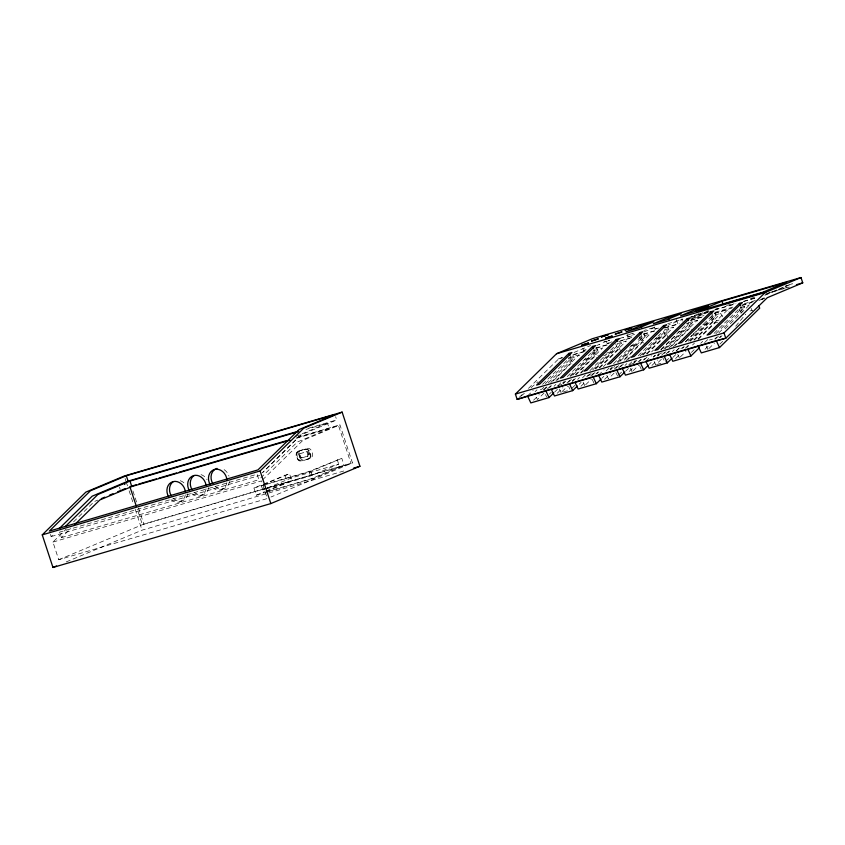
<?xml version="1.0" encoding="UTF-8"?>
<svg xmlns="http://www.w3.org/2000/svg" width="845" height="845" viewBox="0 0 845 845"><rect width="100%" height="100%" fill="white"/><g stroke="black" fill="none" stroke-linecap="round" stroke-linejoin="round"><path stroke-width="0.63" stroke-dasharray="4.22 3.17" d="M735.731 326.212L745.681 314.192M582.828 348.393L583.525 350.527L587.497 349.027M603.129 342.267L603.626 342.246M606.488 341.454L607.185 343.588L610.291 342.373M50.415 534.389L51.144 536.586L53.964 533.786M300.799 434.985L262.563 472.608L300.799 434.985L336.701 419.954L335.634 416.712M52.95 542.067L261.549 480.889L267.347 498.539L58.727 559.728L52.95 542.067L66.079 529.192M73.589 521.83L94.228 501.581L97.745 500.113M61.431 537.631L258.908 479.717L257.091 474.203L59.625 532.118L61.431 537.631L70.811 528.442M260.778 477.879L297.377 441.998L329.286 428.637L327.48 423.123L305.953 429.44M262.489 479.96L302.859 440.382L339.943 424.855L352.45 462.902L270.991 497.008M527.555 395.956L533.163 390.453M535.107 391.657L536.976 389.82M542.617 384.295L569.847 357.593L579.005 354.911L580.092 357.224M545.374 383.693L571.252 358.333L574.251 357.456L572.857 354.478M543.757 387.337L541.909 389.154L538.909 390.031M548.373 382.817L574.251 357.456M543.314 389.894L547.064 386.207M550.824 382.531L579.005 354.911M533.617 400.16L539.237 394.657M543.916 390.073L547.655 386.408M553.264 380.905L571.04 363.477L568.326 357.688M547.623 388.784L551.373 385.119M556.052 380.535L558.851 377.778M544 393.083L537.42 399.527L535.793 396.051M549.63 387.559L551.51 385.721M557.151 380.197L559.02 378.359M554.024 386.271L555.894 384.433M549.387 394.087L551.267 392.249M557.848 385.795L561.576 381.951M567.238 376.595L593.517 350.654L602.665 347.971L575.424 374.673M564.418 381.285L562.569 383.091L565.569 382.215M569.963 375.845L594.912 351.393L597.911 350.517L595.588 345.563M554.637 392.069L557.436 389.323M563.055 383.82L565.854 381.063M570.533 376.479L589.25 358.143L588.162 355.819M572.963 374.969L597.911 350.517M566.974 382.954L569.794 380.197M557.278 393.221L562.897 387.718M568.505 382.215L571.315 379.468M575.994 374.884L594.7 356.537L598.344 355.47M572.223 380.926L574.093 379.099M580.642 372.677L584.391 369.011M562.02 391.668L567.66 386.144M572.35 381.539L576.11 377.863M580.811 373.258L582.691 371.42M577.684 379.331L579.554 377.493M574.927 385.309L570.238 389.904L568.601 386.429M582.448 377.937L585.236 375.011M589.958 370.575L606.837 353.844M610.597 350.157L615.297 345.552M592.694 369.814L618.572 344.454L621.571 343.577L619.248 338.613M579.226 384.211L581.096 382.384M586.715 376.881L589.514 374.124M595.134 368.621L612.91 351.203L611.822 348.879M591.077 373.458L589.229 375.275L586.229 376.152M595.693 368.938L621.571 343.577M590.634 376.014L593.454 373.258M599.084 367.733L626.325 341.031L617.177 343.714L620.431 350.664M580.948 386.281L585.617 381.697M592.165 375.275L594.975 372.529M599.654 367.945L618.36 349.598L615.646 343.809M595.883 373.986L597.753 372.159M603.372 366.656L606.171 363.899M585.68 384.728L591.32 379.204M596.95 373.68L598.83 371.842M598.535 375.138L604.154 369.635M606.108 370.997L608.918 368.24M613.618 363.635L629.567 347.823M630.507 346.904L634.257 343.218M638.017 339.532L640.837 336.775L649.985 334.092L623.684 359.864M611.738 367.406L609.889 369.212L612.889 368.336L614.737 366.519M617.283 361.966L642.232 337.514L645.231 336.637L642.908 331.673M601.957 378.19L603.826 376.352M610.375 369.941L613.185 367.184M617.853 362.6L636.57 344.264L635.482 341.94M620.283 361.09L645.231 336.637M614.294 369.075L617.114 366.308M604.608 379.342L610.217 373.839M615.825 368.336L618.635 365.589M624.254 360.086L642.02 342.658L644.45 341.95M618.614 367.966L622.353 364.301M626.092 360.625L630.771 356.041M614.04 373.184L608.411 378.708L606.773 375.233M620.61 366.741L623.43 363.984M628.131 359.378L630.951 356.611M625.004 365.452L626.874 363.614M618.498 375.106L622.247 371.42M628.807 364.818L632.556 361.132M638.218 355.777L656.977 337.197M657.917 336.278L661.677 332.592M635.398 360.466L633.549 362.273L636.549 361.396M640.024 355.935L665.892 330.575L668.891 329.698L666.568 324.733M625.617 371.251L628.416 368.504M634.035 363.001L636.845 360.245M642.453 354.742L660.23 337.324L659.142 335M643.024 355.058L668.891 329.698M637.954 362.135L640.774 359.368M646.404 353.844L673.645 327.152L664.497 329.835L667.751 336.785M629.198 371.483L632.947 367.818M639.496 361.396L641.366 359.558M646.974 354.066L665.691 335.718L668.11 335.011M643.203 360.107L645.073 358.28M651.622 351.858L653.502 350.02M633.011 370.849L638.64 365.325M644.281 359.801L647.09 357.044M645.855 361.259L651.474 355.756M653.407 356.96L655.287 355.122M660.917 349.598L688.157 322.896L697.305 320.213L699.48 324.85M653.428 357.118L655.308 355.28M660.938 349.756L675.968 335.021M659.058 353.527L657.209 355.333L660.209 354.456L662.057 352.64M663.684 348.996L689.552 323.635L692.551 322.758L690.228 317.794M649.277 364.311L651.146 362.473M657.695 356.062L661.434 352.386M665.173 348.721L683.89 330.384L682.802 328.061M667.603 347.211L692.551 322.758M661.614 355.196L665.374 351.509M669.124 347.834L697.305 320.213M651.928 365.462L657.537 359.959M664.086 353.537L665.955 351.71M671.574 346.207L689.351 328.779L686.626 322.98M665.934 354.087L669.673 350.421M673.412 346.746L677.162 343.081M661.36 359.305L655.731 364.829L654.093 361.354M667.941 352.861L669.81 351.024M675.451 345.499L677.331 343.661M672.324 351.573L674.194 349.735M676.127 350.939L679.887 347.253M685.517 341.729L692.097 335.285M693.027 334.366L711.817 315.956L720.965 313.273L722.591 316.748M668.638 358.47L664.878 362.146L662.702 357.509M676.148 351.097L679.908 347.422M685.538 341.898L700.568 327.163M688.263 341.148L713.212 316.695L716.211 315.819L713.888 310.854M672.937 357.372L675.746 354.625M682.295 348.203L684.165 346.365M689.773 340.862L707.55 323.445L706.462 321.121M690.344 341.179L716.211 315.819M685.274 348.256L688.094 345.489M693.724 339.965L720.965 313.273M675.588 358.523L680.267 353.939M686.816 347.517L688.686 345.679M694.294 340.176L713.011 321.839L719.074 320.065M698.012 338.898L727.946 309.545L730.122 314.182M680.331 356.97L685.96 351.446M692.541 345.003L694.41 343.165M698.171 339.479L715.081 322.906L718.503 321.903M691.358 352.45L694.168 349.682M700.748 343.239L702.713 341.369M704.645 342.574L708.406 338.887M714.036 333.363L740.336 307.591L749.483 304.908M715.863 333.69L741.73 308.33L744.73 307.453L742.406 302.489M718.863 332.814L744.73 307.453M714.733 338.972L716.613 337.123M725.063 328.842L748.543 305.827M705.047 349.238L709.715 344.654M715.335 339.151L719.074 335.486M719.053 337.863L720.922 336.025M708.849 348.605L714.479 343.081M720.12 337.556L722 335.718M719.877 344.084L722.697 341.317M519.041 397.572L522.812 393.886M528.474 388.362L558.682 358.882L562.221 357.393M521.122 396.051L525.094 392.682M531.051 387.644L538.001 381.75M295.338 436.59L327.48 423.123M298.517 451.167L305.172 449.107A4.352 3.665 67.3 0 1 309.576 451.177A10.869 9.147 67.3 0 1 310.812 454.927A4.352 3.665 67.3 0 1 308.425 458.983L301.771 461.043A4.352 3.665 67.3 0 1 297.366 458.972A10.869 9.147 67.3 0 1 296.363 456.321A4.352 3.665 67.3 0 1 298.517 451.167L306.957 448.368A4.352 3.665 67.3 0 1 311.826 451.462A10.869 9.147 67.3 0 1 312.597 454.187A4.352 3.665 67.3 0 1 310.2 458.243L307.622 459.321A4.352 3.665 67.3 0 0 309.788 454.166A10.869 9.147 67.3 0 0 308.774 451.505A4.352 3.665 67.3 0 0 304.369 449.445M179.436 502.004L182.013 500.927M299.785 453.776L306.714 451.61A1.447 1.215 67.3 0 1 308.33 452.635L308.858 454.251A1.447 1.215 67.3 0 1 308.14 455.962L301.211 458.138A1.447 1.215 67.3 0 1 299.595 457.103L299.067 455.487A1.447 1.215 67.3 0 1 299.785 453.776L300.852 453.321A1.447 1.215 67.3 0 0 300.133 455.032L300.672 456.659A1.447 1.215 67.3 0 0 302.288 457.684M200.202 495.909L202.779 494.832M220.967 489.815L223.555 488.737M58.727 559.728L143.83 524.09L266.027 488.241M308.14 455.962L307.062 456.416A1.447 1.215 67.3 0 0 307.781 454.705L307.253 453.078A1.447 1.215 67.3 0 0 305.637 452.054M66.216 561.925L142.066 530.164L344.728 470.718M574.04 352.45L590.581 345.52M267.643 491.843L256.267 495.181L253.912 488.019L289.486 473.686L291.842 480.858L265.995 491.674M263.64 484.512L289.486 473.686M262.753 489.931L266.27 488.452M267.442 487.966L290.944 478.122L338.687 464.116L310.495 475.925L265.256 489.192M627.053 334.969L627.75 337.092L634.669 334.197M263.798 484.766L309.038 471.489L341.803 458.349L344.158 465.51M266.545 484.312L310.791 471.33L341.803 458.349M644.08 331.874L655.604 327.047L643.901 330.479M256.267 495.181L264.612 491.684M265.805 491.188L288.705 481.597M654.336 326.962L655.033 329.096L659.649 327.163M667.708 323.783L682.887 319.04L667.909 325.314M699.09 313.537L690.703 317.044L708.3 311.889M691.537 317.234L697.305 314.815M698.889 314.435L708.554 310.39M691.685 318.343L710.17 311.044L698.477 314.477M708.194 312.228L691.421 319.241L704.001 315.555M715.377 309.217L717.775 308.214M266.154 491.927L311.393 478.661L339.584 466.852L337.229 459.691M268.9 491.473L313.146 478.492L345.584 464.908M766.003 294.451L787.751 285.346L784.012 286.434M764.873 295.296L792.42 283.762L788.649 284.871M603.9 341.929L606.182 341.126M608.231 340.788L609.699 340.144L608.58 340.377M628.215 334.747L626.8 335.328L628.574 334.947M607.449 341.074L604.196 342.098M596.823 345.447L599.929 344.232L596.401 345.214M629.842 334.187L633.359 333.205L629.398 334.694M620.061 338.275L623.589 337.292L619.617 338.792M610.713 342.605L607.185 343.588M758.873 300.408L764.894 298.465M586.187 349.819L583.525 350.527M611.157 342.088L611.97 341.834M768.612 292.856L788.839 286.92M726.51 305.499L734.052 303.281M750.402 298.496L756.687 296.648M765.486 294.071L789.367 287.057M308.879 428.109L336.701 419.954M715.06 309.692L736.217 303.492M743.684 301.295L757.363 297.282M714.585 310.041L735.963 303.777M743.505 301.559L757.331 297.503M627.75 337.092L633.602 335.38M655.033 329.096L658.551 328.061M715.314 312.238L732.911 307.073M744.223 303.756L755.536 300.44M761.831 298.591L764.345 297.862M562.474 357.773L558.682 358.882L560.953 358.291M573.85 354.435L585.226 351.097M595.345 348.129L606.721 344.792M620.631 340.715L633.275 336.997M643.394 334.039L656.037 330.321M664.888 327.733L678.799 323.646M690.175 320.308L704.086 316.231M714.194 313.263L731.897 308.076M742.016 305.108L753.391 301.771M760.975 299.542L764.767 298.433M572.635 355.101L584.772 351.541M596.295 348.161L607.217 344.961M618.741 341.581L632.092 337.662M643.615 334.282L654.537 331.082M664.857 328.05L679.412 323.783M690.935 320.403L701.857 317.202M714.595 313.463L727.946 309.545M741.91 305.457L751.617 302.605M298.211 437.097L339.943 424.855M296.785 437.689L338.507 425.457L351.013 463.493L142.393 524.682L137.154 508.732M296.373 438.291L329.286 428.637M584.391 359.558L589.25 358.143M606.837 352.978L612.91 351.203M630.497 346.038L636.57 344.264M655.371 338.739L660.23 337.324M677.817 332.159L683.89 330.384M702.691 324.86L707.55 323.445M750.022 310.981L752.451 310.273M603.636 355.597L605.928 354.921M680.869 348.393L683.869 347.517M709.399 340.028L712.398 339.151M310.2 458.243L304.348 459.955A4.352 3.665 67.3 0 1 299.468 456.86A10.869 9.147 67.3 0 1 298.707 454.135A4.352 3.665 67.3 0 1 301.105 450.079M557.827 385.637L562.4 384.295M629.947 364.48L634.521 363.139M51.144 536.586L259.742 475.397M563.372 391.922L567.946 390.58M656.871 364.501L661.445 363.16M253.912 488.019L265.288 484.681M267.284 487.871L352.45 462.902M751.12 308.383L752.208 310.696M740.336 305.351L741.73 308.33M740.336 307.591L743.6 314.541M739.354 308.837L741.53 313.474M711.817 313.717L713.212 316.695M711.817 315.956L715.081 322.906M710.835 317.202L713.011 321.839M706.283 346.049L707.909 349.524M688.157 322.896L691.421 329.846M677.753 354.414L679.391 357.889M663.515 331.082L665.691 335.718M640.837 334.536L642.232 337.514M640.837 336.775L644.091 343.725M639.306 336.859L642.02 342.658M639.58 365.61L641.218 369.085M630.433 368.293L632.071 371.768M615.92 372.55L617.558 376.025M593.517 348.415L594.912 351.393M593.517 350.654L596.771 357.604M592.535 351.9L594.7 356.537M592.26 379.489L593.898 382.965M583.113 382.172L584.74 385.647M569.857 355.354L571.252 358.333M569.847 357.593L573.111 364.544M559.453 389.112L561.08 392.587M545.49 394.53L546.578 396.844M694.495 315.185L695.192 317.319M681.619 318.966L682.327 321.089M676.349 319.558L677.753 323.815M310.791 471.33L313.146 478.492M309.038 471.489L311.393 478.661M284.923 475.027L287.268 482.189M261.295 485.495L263.64 492.656M132.929 490.956L136.563 502.004M138.58 508.13L143.83 524.09M125.081 478.481L125.884 480.942M126.296 482.168L127.5 485.864M129.127 490.787L133.172 503.092M135.189 509.239L142.066 530.164M119.472 487.248L120.201 489.456M304.728 449.297A4.352 3.665 67.3 0 1 309.133 451.357A10.869 9.147 67.3 0 1 310.368 455.117A4.352 3.665 67.3 0 1 307.971 459.173M298.876 451.019A4.352 3.665 67.3 0 0 296.479 455.075A10.869 9.147 67.3 0 0 297.715 458.824A4.352 3.665 67.3 0 0 302.119 460.895M301.665 457.948A1.447 1.215 67.3 0 1 300.038 456.923L299.51 455.297A1.447 1.215 67.3 0 1 300.228 453.585M306.08 451.864A1.447 1.215 67.3 0 1 307.696 452.899L308.235 454.515A1.447 1.215 67.3 0 1 307.517 456.226M302.563 460.705A4.352 3.665 67.3 0 1 297.693 457.61A10.869 9.147 67.3 0 1 297.155 455.983A4.352 3.665 67.3 0 1 299.32 450.829M187.896 493.723A10.689 8.999 67.3 0 1 173.521 498.582M180.281 480.731A10.689 8.999 67.3 0 1 185.805 484.988M208.673 487.628A10.689 8.999 67.3 0 1 194.287 492.498M201.047 474.636A10.689 8.999 67.3 0 1 207.067 479.675M229.439 481.544A10.689 8.999 67.3 0 1 214.408 485.769M224.136 469.662A10.689 8.999 67.3 0 1 228.974 476.126M226.861 482.622A10.689 8.999 67.3 0 1 211.831 486.847M206.085 488.716A10.689 8.999 67.3 0 1 191.709 493.575M185.319 494.8A10.689 8.999 67.3 0 1 170.933 499.67"/><path stroke-width="1.27" d="M59.551 528.273L92.189 496.173L128.081 481.143L298.771 431.077M65.213 526.615L97.851 494.515L129.993 481.048L298.359 431.668M42.25 534.864L85.873 492.096L124.268 476.02L342.13 412.117L359.928 466.26L270.833 503.578L52.971 567.47L42.25 534.864L260.112 470.961L303.735 428.204L342.13 412.117M74.571 524.756L99.89 499.923L131.799 486.551L290.046 440.139M515.397 394.076L556.57 353.717L592.377 338.718L800.997 277.53L802.75 282.843L767.302 297.693L725.77 338.222L517.151 399.41L515.397 394.076L724.017 332.888L765.19 292.528L800.997 277.53M568.928 353.379L536.586 385.077L539.585 384.2L571.928 352.502L568.928 353.379L569.857 355.354M592.588 346.439L560.246 378.137L563.245 377.261L595.588 345.563L592.588 346.439L593.517 348.415M517.151 399.41L527.555 395.956L530.818 402.917L549.018 397.572L553.697 392.988M616.248 339.5L583.906 371.198L586.905 370.321L619.248 338.613L616.248 339.5L617.177 341.475M549.018 397.572L545.754 390.622L551.215 389.017L554.478 395.978L572.678 390.633L577.357 386.049M639.908 332.56L607.566 364.258L610.565 363.382L642.908 331.673L639.908 332.56L640.837 334.536M598.535 375.138L601.798 382.088L619.998 376.754L616.744 369.804L574.875 382.077L578.138 389.027L596.338 383.693L601.017 379.109M663.568 325.621L631.226 357.319L634.225 356.442L666.568 324.733L663.568 325.621L664.497 327.596M619.998 376.754L624.677 372.17M687.228 318.681L654.886 350.379L657.885 349.503L690.228 317.794L687.228 318.681L688.157 320.656M622.195 368.198L625.458 375.148L643.658 369.814L648.337 365.23M710.888 311.742L678.546 343.44L681.545 342.563L713.888 310.854L710.888 311.742L711.817 313.717M645.855 361.259L649.118 368.209L667.318 362.875L671.997 358.291M739.407 303.376L707.075 335.074L710.064 334.197L742.406 302.489L739.407 303.376L740.336 305.351M669.515 354.319L672.778 361.269L690.978 355.935L699.406 347.675M698.044 345.954L701.297 352.904L719.507 347.57L759.729 308.14L758.641 305.816M126.306 475.746L90.489 490.744L49.316 531.104L257.936 469.915L299.109 429.556L334.926 414.557L126.306 475.746L128.081 481.143M101.263 498.634L104.769 497.166M109.459 495.202L112.966 493.733M117.656 491.769L120.56 490.554M121.722 490.068L125.229 488.6M52.971 567.47L56.583 565.96M640.985 325.505L626.008 331.779L638.873 328.008L653.85 321.734L640.985 325.505L641.682 327.628M668.268 317.498L653.291 323.772L666.156 320.001L681.144 313.727L668.268 317.498L668.965 319.632M695.551 309.502L680.574 315.776L693.449 311.995L708.427 305.721L695.551 309.502L696.259 311.625M722.021 301.2L697.864 311.319L762.56 292.338L786.716 282.219L722.021 301.2L723.045 304.316L766.595 291.546M556.57 353.717L765.19 292.528M796.423 284.702L802.75 282.843M136.214 484.787L129.887 486.646L136.341 506.282M138.738 484.048L156.441 478.861M158.966 478.112L176.668 472.925M179.203 472.186L286.666 440.657M528.769 395.608L544.539 390.971M552.429 388.658L568.21 384.031M573.787 382.394L569.414 383.683L572.678 390.633M617.832 369.476L642.58 362.22M647.069 360.899L662.85 356.273M686.51 349.334L664.064 355.925L667.318 362.875M715.028 340.968L687.724 348.985L690.978 355.935M353.59 468.119L359.928 466.26M719.507 347.57L716.243 340.62L725.77 338.222L724.017 332.888M640.404 362.864L643.658 369.814M593.074 376.743L596.338 383.693M124.342 483.403L124.785 484.502M260.112 470.961L270.833 503.578M129.993 481.048L131.799 486.551M171.218 495.74A10.689 8.999 67.3 0 1 173.373 481.565M191.995 489.656A10.689 8.999 67.3 0 1 194.139 475.481M212.76 483.562A10.689 8.999 67.3 0 1 217.049 468.405M210.183 484.639A10.689 8.999 67.3 0 1 214.461 469.493A10.689 8.999 67.3 0 1 226.946 479.928M189.407 490.734A10.689 8.999 67.3 0 1 193.315 475.693A10.689 8.999 67.3 0 1 206.053 485.104M168.641 496.828A10.689 8.999 67.3 0 1 172.919 481.671A10.689 8.999 67.3 0 1 185.404 492.107M581.835 345.14L588.405 343.007L581.835 345.14M591.616 341.042L598.176 338.919L591.616 341.042M601.386 336.954L607.956 334.821L601.386 336.954M605.495 338.201L612.065 336.067L605.495 338.201M615.276 334.102L621.836 331.979L615.276 334.102M625.046 330.015L631.616 327.881L625.046 330.015"/></g></svg>
